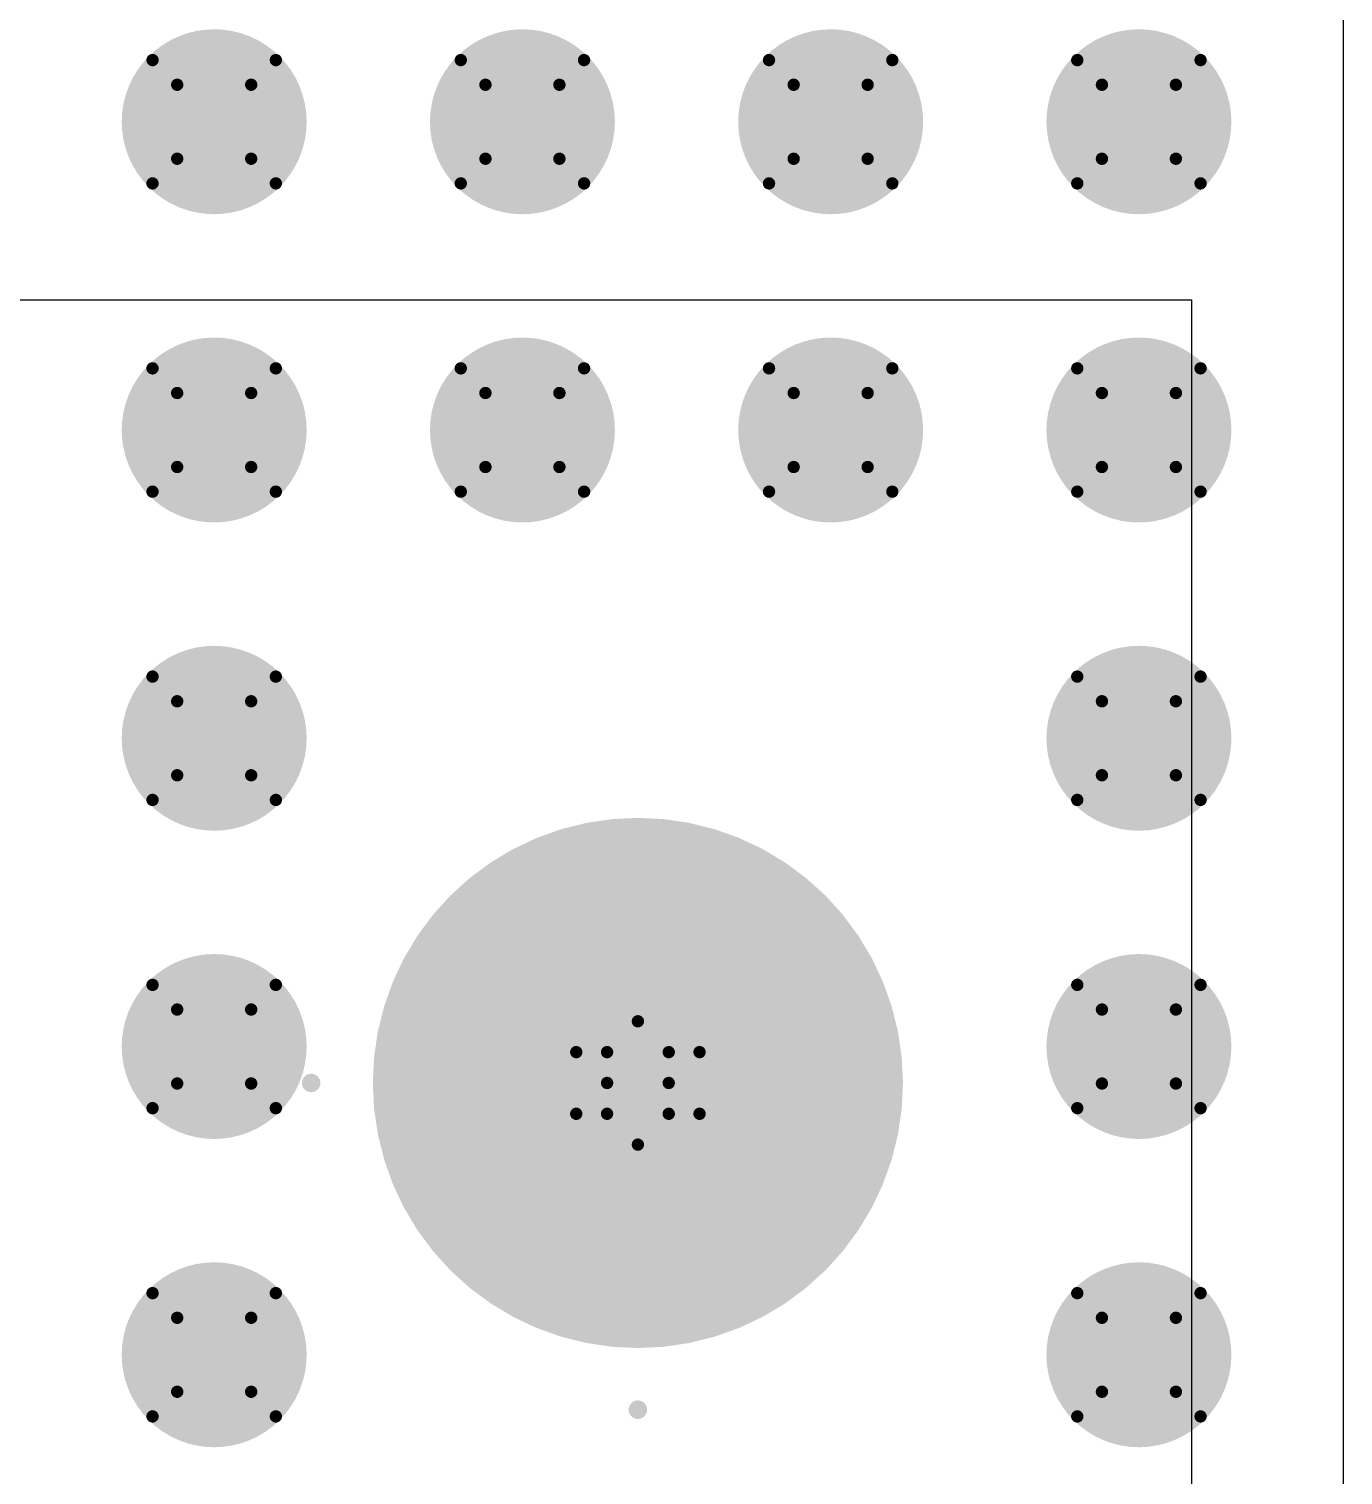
# Model space of a CAD drawing. Header units: millimetres. Extents: x -0.89 to 0.88, y -1.01 to 1.57.
# Drawn here: x -0.6238 to -0.4106, y -0.7886 to -0.554 of the extents above; entities that cross this region are included whole.
import ezdxf

# ---------------------------------------------------------------- set-up
doc = ezdxf.new("R2010")
doc.units = ezdxf.units.MM
doc.header["$MEASUREMENT"] = 0
for name, color, linetype in [('BottomLayer', 5, 'Continuous'), ('DrillDrawing', 1, 'Continuous'), ('Mechanical9', 56, 'Continuous'), ('MultiLayer', 9, 'Continuous'), ('PadHoleLayer', 156, 'Continuous'), ('TopLayer', 1, 'Continuous'), ('TopSolder', 216, 'Continuous'), ('ViaHoleLayer', 16, 'Continuous')]:
    doc.layers.add(name, color=color, linetype=linetype)

msp = doc.modelspace()

# ---------------------------------------------------------------- linework, layer by layer
at = {"layer": 'BottomLayer'}
for points, const_width in [([(-0.60123, -0.56909, 1), (-0.58623, -0.56909, 1)], 0.015), ([(-0.55123, -0.56909, 1), (-0.53623, -0.56909, 1)], 0.015), ([(-0.50123, -0.56909, 1), (-0.48623, -0.56909, 1)], 0.015), ([(-0.45123, -0.56909, 1), (-0.43623, -0.56909, 1)], 0.015), ([(-0.60123, -0.61909, 1), (-0.58623, -0.61909, 1)], 0.015), ([(-0.55123, -0.61909, 1), (-0.53623, -0.61909, 1)], 0.015), ([(-0.50123, -0.61909, 1), (-0.48623, -0.61909, 1)], 0.015), ([(-0.45123, -0.61909, 1), (-0.43623, -0.61909, 1)], 0.015), ([(-0.60123, -0.66909, 1), (-0.58623, -0.66909, 1)], 0.015), ([(-0.45123, -0.66909, 1), (-0.43623, -0.66909, 1)], 0.015), ([(-0.5465, -0.725, 1), (-0.5035, -0.725, 1)], 0.043), ([(-0.60123, -0.71909, 1), (-0.58623, -0.71909, 1)], 0.015), ([(-0.45123, -0.71909, 1), (-0.43623, -0.71909, 1)], 0.015), ([(-0.60123, -0.76909, 1), (-0.58623, -0.76909, 1)], 0.015), ([(-0.45123, -0.76909, 1), (-0.43623, -0.76909, 1)], 0.015)]:
    msp.add_lwpolyline(points, format="xyb", close=True, dxfattribs=dict(at, const_width=const_width))
at = {"layer": 'DrillDrawing', "const_width": 0.002}
for points in [[(-0.60373, -0.55909), (-0.58373, -0.55909)], [(-0.60373, -0.57909), (-0.60373, -0.55909)], [(-0.58373, -0.57909), (-0.58373, -0.55909)], [(-0.55373, -0.55909), (-0.53373, -0.55909)], [(-0.55373, -0.57909), (-0.55373, -0.55909)], [(-0.53373, -0.57909), (-0.53373, -0.55909)], [(-0.50373, -0.55909), (-0.48373, -0.55909)], [(-0.50373, -0.57909), (-0.50373, -0.55909)], [(-0.48373, -0.57909), (-0.48373, -0.55909)], [(-0.45373, -0.55909), (-0.43373, -0.55909)], [(-0.45373, -0.57909), (-0.45373, -0.55909)], [(-0.43373, -0.57909), (-0.43373, -0.55909)], [(-0.59973, -0.56309), (-0.58773, -0.56309)], [(-0.59973, -0.57509), (-0.59973, -0.56309)], [(-0.58773, -0.57509), (-0.58773, -0.56309)], [(-0.54973, -0.56309), (-0.53773, -0.56309)], [(-0.54973, -0.57509), (-0.54973, -0.56309)], [(-0.53773, -0.57509), (-0.53773, -0.56309)], [(-0.49973, -0.56309), (-0.48773, -0.56309)], [(-0.49973, -0.57509), (-0.49973, -0.56309)], [(-0.48773, -0.57509), (-0.48773, -0.56309)], [(-0.44973, -0.56309), (-0.43773, -0.56309)], [(-0.44973, -0.57509), (-0.44973, -0.56309)], [(-0.43773, -0.57509), (-0.43773, -0.56309)], [(-0.59973, -0.57509), (-0.58773, -0.57509)], [(-0.54973, -0.57509), (-0.53773, -0.57509)], [(-0.49973, -0.57509), (-0.48773, -0.57509)], [(-0.44973, -0.57509), (-0.43773, -0.57509)], [(-0.60373, -0.57909), (-0.58373, -0.57909)], [(-0.55373, -0.57909), (-0.53373, -0.57909)], [(-0.50373, -0.57909), (-0.48373, -0.57909)], [(-0.45373, -0.57909), (-0.43373, -0.57909)], [(-0.60373, -0.60909), (-0.58373, -0.60909)], [(-0.60373, -0.62909), (-0.60373, -0.60909)], [(-0.58373, -0.62909), (-0.58373, -0.60909)], [(-0.55373, -0.60909), (-0.53373, -0.60909)], [(-0.55373, -0.62909), (-0.55373, -0.60909)], [(-0.53373, -0.62909), (-0.53373, -0.60909)], [(-0.50373, -0.60909), (-0.48373, -0.60909)], [(-0.50373, -0.62909), (-0.50373, -0.60909)], [(-0.48373, -0.62909), (-0.48373, -0.60909)], [(-0.45373, -0.60909), (-0.43373, -0.60909)], [(-0.45373, -0.62909), (-0.45373, -0.60909)], [(-0.43373, -0.62909), (-0.43373, -0.60909)], [(-0.59973, -0.61309), (-0.58773, -0.61309)], [(-0.59973, -0.62509), (-0.59973, -0.61309)], [(-0.58773, -0.62509), (-0.58773, -0.61309)], [(-0.54973, -0.61309), (-0.53773, -0.61309)], [(-0.54973, -0.62509), (-0.54973, -0.61309)], [(-0.53773, -0.62509), (-0.53773, -0.61309)], [(-0.49973, -0.61309), (-0.48773, -0.61309)], [(-0.49973, -0.62509), (-0.49973, -0.61309)], [(-0.48773, -0.62509), (-0.48773, -0.61309)], [(-0.44973, -0.61309), (-0.43773, -0.61309)], [(-0.44973, -0.62509), (-0.44973, -0.61309)], [(-0.43773, -0.62509), (-0.43773, -0.61309)], [(-0.59973, -0.62509), (-0.58773, -0.62509)], [(-0.54973, -0.62509), (-0.53773, -0.62509)], [(-0.49973, -0.62509), (-0.48773, -0.62509)], [(-0.44973, -0.62509), (-0.43773, -0.62509)], [(-0.60373, -0.62909), (-0.58373, -0.62909)], [(-0.55373, -0.62909), (-0.53373, -0.62909)], [(-0.50373, -0.62909), (-0.48373, -0.62909)], [(-0.45373, -0.62909), (-0.43373, -0.62909)], [(-0.60373, -0.65909), (-0.58373, -0.65909)], [(-0.60373, -0.67909), (-0.60373, -0.65909)], [(-0.58373, -0.67909), (-0.58373, -0.65909)], [(-0.45373, -0.65909), (-0.43373, -0.65909)], [(-0.45373, -0.67909), (-0.45373, -0.65909)], [(-0.43373, -0.67909), (-0.43373, -0.65909)], [(-0.59973, -0.66309), (-0.58773, -0.66309)], [(-0.59973, -0.67509), (-0.59973, -0.66309)], [(-0.58773, -0.67509), (-0.58773, -0.66309)], [(-0.44973, -0.66309), (-0.43773, -0.66309)], [(-0.44973, -0.67509), (-0.44973, -0.66309)], [(-0.43773, -0.67509), (-0.43773, -0.66309)], [(-0.59973, -0.67509), (-0.58773, -0.67509)], [(-0.44973, -0.67509), (-0.43773, -0.67509)], [(-0.60373, -0.67909), (-0.58373, -0.67909)], [(-0.45373, -0.67909), (-0.43373, -0.67909)], [(-0.60373, -0.70909), (-0.58373, -0.70909)], [(-0.60373, -0.72909), (-0.60373, -0.70909)], [(-0.58373, -0.72909), (-0.58373, -0.70909)], [(-0.45373, -0.70909), (-0.43373, -0.70909)], [(-0.45373, -0.72909), (-0.45373, -0.70909)], [(-0.43373, -0.72909), (-0.43373, -0.70909)], [(-0.59973, -0.71309), (-0.58773, -0.71309)], [(-0.59973, -0.72509), (-0.59973, -0.71309)], [(-0.58773, -0.72509), (-0.58773, -0.71309)], [(-0.44973, -0.71309), (-0.43773, -0.71309)], [(-0.44973, -0.72509), (-0.44973, -0.71309)], [(-0.43773, -0.72509), (-0.43773, -0.71309)], [(-0.53, -0.72), (-0.525, -0.715)], [(-0.525, -0.715), (-0.52, -0.72)], [(-0.535, -0.72), (-0.53, -0.725)], [(-0.535, -0.72), (-0.53, -0.72)], [(-0.52, -0.72), (-0.515, -0.72)], [(-0.52, -0.725), (-0.515, -0.72)], [(-0.59973, -0.72509), (-0.58773, -0.72509)], [(-0.535, -0.73), (-0.53, -0.725)], [(-0.52, -0.725), (-0.515, -0.73)], [(-0.44973, -0.72509), (-0.43773, -0.72509)], [(-0.60373, -0.72909), (-0.58373, -0.72909)], [(-0.535, -0.73), (-0.53, -0.73)], [(-0.53, -0.73), (-0.525, -0.735)], [(-0.525, -0.735), (-0.52, -0.73)], [(-0.52, -0.73), (-0.515, -0.73)], [(-0.45373, -0.72909), (-0.43373, -0.72909)], [(-0.60373, -0.75909), (-0.58373, -0.75909)], [(-0.60373, -0.77909), (-0.60373, -0.75909)], [(-0.58373, -0.77909), (-0.58373, -0.75909)], [(-0.45373, -0.75909), (-0.43373, -0.75909)], [(-0.45373, -0.77909), (-0.45373, -0.75909)], [(-0.43373, -0.77909), (-0.43373, -0.75909)], [(-0.59973, -0.76309), (-0.58773, -0.76309)], [(-0.59973, -0.77509), (-0.59973, -0.76309)], [(-0.58773, -0.77509), (-0.58773, -0.76309)], [(-0.44973, -0.76309), (-0.43773, -0.76309)], [(-0.44973, -0.77509), (-0.44973, -0.76309)], [(-0.43773, -0.77509), (-0.43773, -0.76309)], [(-0.59973, -0.77509), (-0.58773, -0.77509)], [(-0.44973, -0.77509), (-0.43773, -0.77509)], [(-0.60373, -0.77909), (-0.58373, -0.77909)], [(-0.45373, -0.77909), (-0.43373, -0.77909)]]:
    msp.add_lwpolyline(points, dxfattribs=at)
at = {"layer": 'DrillDrawing', "const_width": 0.001}
for points in [[(-0.60423, -0.55909, 1), (-0.60323, -0.55909, 1)], [(-0.60423, -0.55909, 1), (-0.60323, -0.55909, 1)], [(-0.58423, -0.55909, 1), (-0.58323, -0.55909, 1)], [(-0.58423, -0.55909, 1), (-0.58323, -0.55909, 1)], [(-0.55423, -0.55909, 1), (-0.55323, -0.55909, 1)], [(-0.55423, -0.55909, 1), (-0.55323, -0.55909, 1)], [(-0.53423, -0.55909, 1), (-0.53323, -0.55909, 1)], [(-0.53423, -0.55909, 1), (-0.53323, -0.55909, 1)], [(-0.50423, -0.55909, 1), (-0.50323, -0.55909, 1)], [(-0.50423, -0.55909, 1), (-0.50323, -0.55909, 1)], [(-0.48423, -0.55909, 1), (-0.48323, -0.55909, 1)], [(-0.48423, -0.55909, 1), (-0.48323, -0.55909, 1)], [(-0.45423, -0.55909, 1), (-0.45323, -0.55909, 1)], [(-0.45423, -0.55909, 1), (-0.45323, -0.55909, 1)], [(-0.43423, -0.55909, 1), (-0.43323, -0.55909, 1)], [(-0.43423, -0.55909, 1), (-0.43323, -0.55909, 1)], [(-0.60023, -0.56309, 1), (-0.59923, -0.56309, 1)], [(-0.60023, -0.56309, 1), (-0.59923, -0.56309, 1)], [(-0.58823, -0.56309, 1), (-0.58723, -0.56309, 1)], [(-0.58823, -0.56309, 1), (-0.58723, -0.56309, 1)], [(-0.55023, -0.56309, 1), (-0.54923, -0.56309, 1)], [(-0.55023, -0.56309, 1), (-0.54923, -0.56309, 1)], [(-0.53823, -0.56309, 1), (-0.53723, -0.56309, 1)], [(-0.53823, -0.56309, 1), (-0.53723, -0.56309, 1)], [(-0.50023, -0.56309, 1), (-0.49923, -0.56309, 1)], [(-0.50023, -0.56309, 1), (-0.49923, -0.56309, 1)], [(-0.48823, -0.56309, 1), (-0.48723, -0.56309, 1)], [(-0.48823, -0.56309, 1), (-0.48723, -0.56309, 1)], [(-0.45023, -0.56309, 1), (-0.44923, -0.56309, 1)], [(-0.45023, -0.56309, 1), (-0.44923, -0.56309, 1)], [(-0.43823, -0.56309, 1), (-0.43723, -0.56309, 1)], [(-0.43823, -0.56309, 1), (-0.43723, -0.56309, 1)], [(-0.60023, -0.57509, 1), (-0.59923, -0.57509, 1)], [(-0.60023, -0.57509, 1), (-0.59923, -0.57509, 1)], [(-0.58823, -0.57509, 1), (-0.58723, -0.57509, 1)], [(-0.58823, -0.57509, 1), (-0.58723, -0.57509, 1)], [(-0.55023, -0.57509, 1), (-0.54923, -0.57509, 1)], [(-0.55023, -0.57509, 1), (-0.54923, -0.57509, 1)], [(-0.53823, -0.57509, 1), (-0.53723, -0.57509, 1)], [(-0.53823, -0.57509, 1), (-0.53723, -0.57509, 1)], [(-0.50023, -0.57509, 1), (-0.49923, -0.57509, 1)], [(-0.50023, -0.57509, 1), (-0.49923, -0.57509, 1)], [(-0.48823, -0.57509, 1), (-0.48723, -0.57509, 1)], [(-0.48823, -0.57509, 1), (-0.48723, -0.57509, 1)], [(-0.45023, -0.57509, 1), (-0.44923, -0.57509, 1)], [(-0.45023, -0.57509, 1), (-0.44923, -0.57509, 1)], [(-0.43823, -0.57509, 1), (-0.43723, -0.57509, 1)], [(-0.43823, -0.57509, 1), (-0.43723, -0.57509, 1)], [(-0.60423, -0.57909, 1), (-0.60323, -0.57909, 1)], [(-0.60423, -0.57909, 1), (-0.60323, -0.57909, 1)], [(-0.58423, -0.57909, 1), (-0.58323, -0.57909, 1)], [(-0.58423, -0.57909, 1), (-0.58323, -0.57909, 1)], [(-0.55423, -0.57909, 1), (-0.55323, -0.57909, 1)], [(-0.55423, -0.57909, 1), (-0.55323, -0.57909, 1)], [(-0.53423, -0.57909, 1), (-0.53323, -0.57909, 1)], [(-0.53423, -0.57909, 1), (-0.53323, -0.57909, 1)], [(-0.50423, -0.57909, 1), (-0.50323, -0.57909, 1)], [(-0.50423, -0.57909, 1), (-0.50323, -0.57909, 1)], [(-0.48423, -0.57909, 1), (-0.48323, -0.57909, 1)], [(-0.48423, -0.57909, 1), (-0.48323, -0.57909, 1)], [(-0.45423, -0.57909, 1), (-0.45323, -0.57909, 1)], [(-0.45423, -0.57909, 1), (-0.45323, -0.57909, 1)], [(-0.43423, -0.57909, 1), (-0.43323, -0.57909, 1)], [(-0.43423, -0.57909, 1), (-0.43323, -0.57909, 1)], [(-0.60423, -0.60909, 1), (-0.60323, -0.60909, 1)], [(-0.60423, -0.60909, 1), (-0.60323, -0.60909, 1)], [(-0.58423, -0.60909, 1), (-0.58323, -0.60909, 1)], [(-0.58423, -0.60909, 1), (-0.58323, -0.60909, 1)], [(-0.55423, -0.60909, 1), (-0.55323, -0.60909, 1)], [(-0.55423, -0.60909, 1), (-0.55323, -0.60909, 1)], [(-0.53423, -0.60909, 1), (-0.53323, -0.60909, 1)], [(-0.53423, -0.60909, 1), (-0.53323, -0.60909, 1)], [(-0.50423, -0.60909, 1), (-0.50323, -0.60909, 1)], [(-0.50423, -0.60909, 1), (-0.50323, -0.60909, 1)], [(-0.48423, -0.60909, 1), (-0.48323, -0.60909, 1)], [(-0.48423, -0.60909, 1), (-0.48323, -0.60909, 1)], [(-0.45423, -0.60909, 1), (-0.45323, -0.60909, 1)], [(-0.45423, -0.60909, 1), (-0.45323, -0.60909, 1)], [(-0.43423, -0.60909, 1), (-0.43323, -0.60909, 1)], [(-0.43423, -0.60909, 1), (-0.43323, -0.60909, 1)], [(-0.60023, -0.61309, 1), (-0.59923, -0.61309, 1)], [(-0.60023, -0.61309, 1), (-0.59923, -0.61309, 1)], [(-0.58823, -0.61309, 1), (-0.58723, -0.61309, 1)], [(-0.58823, -0.61309, 1), (-0.58723, -0.61309, 1)], [(-0.55023, -0.61309, 1), (-0.54923, -0.61309, 1)], [(-0.55023, -0.61309, 1), (-0.54923, -0.61309, 1)], [(-0.53823, -0.61309, 1), (-0.53723, -0.61309, 1)], [(-0.53823, -0.61309, 1), (-0.53723, -0.61309, 1)], [(-0.50023, -0.61309, 1), (-0.49923, -0.61309, 1)], [(-0.50023, -0.61309, 1), (-0.49923, -0.61309, 1)], [(-0.48823, -0.61309, 1), (-0.48723, -0.61309, 1)], [(-0.48823, -0.61309, 1), (-0.48723, -0.61309, 1)], [(-0.45023, -0.61309, 1), (-0.44923, -0.61309, 1)], [(-0.45023, -0.61309, 1), (-0.44923, -0.61309, 1)], [(-0.43823, -0.61309, 1), (-0.43723, -0.61309, 1)], [(-0.43823, -0.61309, 1), (-0.43723, -0.61309, 1)], [(-0.60023, -0.62509, 1), (-0.59923, -0.62509, 1)], [(-0.60023, -0.62509, 1), (-0.59923, -0.62509, 1)], [(-0.58823, -0.62509, 1), (-0.58723, -0.62509, 1)], [(-0.58823, -0.62509, 1), (-0.58723, -0.62509, 1)], [(-0.55023, -0.62509, 1), (-0.54923, -0.62509, 1)], [(-0.55023, -0.62509, 1), (-0.54923, -0.62509, 1)], [(-0.53823, -0.62509, 1), (-0.53723, -0.62509, 1)], [(-0.53823, -0.62509, 1), (-0.53723, -0.62509, 1)], [(-0.50023, -0.62509, 1), (-0.49923, -0.62509, 1)], [(-0.50023, -0.62509, 1), (-0.49923, -0.62509, 1)], [(-0.48823, -0.62509, 1), (-0.48723, -0.62509, 1)], [(-0.48823, -0.62509, 1), (-0.48723, -0.62509, 1)], [(-0.45023, -0.62509, 1), (-0.44923, -0.62509, 1)], [(-0.45023, -0.62509, 1), (-0.44923, -0.62509, 1)], [(-0.43823, -0.62509, 1), (-0.43723, -0.62509, 1)], [(-0.43823, -0.62509, 1), (-0.43723, -0.62509, 1)], [(-0.60423, -0.62909, 1), (-0.60323, -0.62909, 1)], [(-0.60423, -0.62909, 1), (-0.60323, -0.62909, 1)], [(-0.58423, -0.62909, 1), (-0.58323, -0.62909, 1)], [(-0.58423, -0.62909, 1), (-0.58323, -0.62909, 1)], [(-0.55423, -0.62909, 1), (-0.55323, -0.62909, 1)], [(-0.55423, -0.62909, 1), (-0.55323, -0.62909, 1)], [(-0.53423, -0.62909, 1), (-0.53323, -0.62909, 1)], [(-0.53423, -0.62909, 1), (-0.53323, -0.62909, 1)], [(-0.50423, -0.62909, 1), (-0.50323, -0.62909, 1)], [(-0.50423, -0.62909, 1), (-0.50323, -0.62909, 1)], [(-0.48423, -0.62909, 1), (-0.48323, -0.62909, 1)], [(-0.48423, -0.62909, 1), (-0.48323, -0.62909, 1)], [(-0.45423, -0.62909, 1), (-0.45323, -0.62909, 1)], [(-0.45423, -0.62909, 1), (-0.45323, -0.62909, 1)], [(-0.43423, -0.62909, 1), (-0.43323, -0.62909, 1)], [(-0.43423, -0.62909, 1), (-0.43323, -0.62909, 1)], [(-0.60423, -0.65909, 1), (-0.60323, -0.65909, 1)], [(-0.60423, -0.65909, 1), (-0.60323, -0.65909, 1)], [(-0.58423, -0.65909, 1), (-0.58323, -0.65909, 1)], [(-0.58423, -0.65909, 1), (-0.58323, -0.65909, 1)], [(-0.45423, -0.65909, 1), (-0.45323, -0.65909, 1)], [(-0.45423, -0.65909, 1), (-0.45323, -0.65909, 1)], [(-0.43423, -0.65909, 1), (-0.43323, -0.65909, 1)], [(-0.43423, -0.65909, 1), (-0.43323, -0.65909, 1)], [(-0.60023, -0.66309, 1), (-0.59923, -0.66309, 1)], [(-0.60023, -0.66309, 1), (-0.59923, -0.66309, 1)], [(-0.58823, -0.66309, 1), (-0.58723, -0.66309, 1)], [(-0.58823, -0.66309, 1), (-0.58723, -0.66309, 1)], [(-0.45023, -0.66309, 1), (-0.44923, -0.66309, 1)], [(-0.45023, -0.66309, 1), (-0.44923, -0.66309, 1)], [(-0.43823, -0.66309, 1), (-0.43723, -0.66309, 1)], [(-0.43823, -0.66309, 1), (-0.43723, -0.66309, 1)], [(-0.60023, -0.67509, 1), (-0.59923, -0.67509, 1)], [(-0.60023, -0.67509, 1), (-0.59923, -0.67509, 1)], [(-0.58823, -0.67509, 1), (-0.58723, -0.67509, 1)], [(-0.58823, -0.67509, 1), (-0.58723, -0.67509, 1)], [(-0.45023, -0.67509, 1), (-0.44923, -0.67509, 1)], [(-0.45023, -0.67509, 1), (-0.44923, -0.67509, 1)], [(-0.43823, -0.67509, 1), (-0.43723, -0.67509, 1)], [(-0.43823, -0.67509, 1), (-0.43723, -0.67509, 1)], [(-0.60423, -0.67909, 1), (-0.60323, -0.67909, 1)], [(-0.60423, -0.67909, 1), (-0.60323, -0.67909, 1)], [(-0.58423, -0.67909, 1), (-0.58323, -0.67909, 1)], [(-0.58423, -0.67909, 1), (-0.58323, -0.67909, 1)], [(-0.45423, -0.67909, 1), (-0.45323, -0.67909, 1)], [(-0.45423, -0.67909, 1), (-0.45323, -0.67909, 1)], [(-0.43423, -0.67909, 1), (-0.43323, -0.67909, 1)], [(-0.43423, -0.67909, 1), (-0.43323, -0.67909, 1)], [(-0.60423, -0.70909, 1), (-0.60323, -0.70909, 1)], [(-0.60423, -0.70909, 1), (-0.60323, -0.70909, 1)], [(-0.58423, -0.70909, 1), (-0.58323, -0.70909, 1)], [(-0.58423, -0.70909, 1), (-0.58323, -0.70909, 1)], [(-0.45423, -0.70909, 1), (-0.45323, -0.70909, 1)], [(-0.45423, -0.70909, 1), (-0.45323, -0.70909, 1)], [(-0.43423, -0.70909, 1), (-0.43323, -0.70909, 1)], [(-0.43423, -0.70909, 1), (-0.43323, -0.70909, 1)], [(-0.60023, -0.71309, 1), (-0.59923, -0.71309, 1)], [(-0.60023, -0.71309, 1), (-0.59923, -0.71309, 1)], [(-0.58823, -0.71309, 1), (-0.58723, -0.71309, 1)], [(-0.58823, -0.71309, 1), (-0.58723, -0.71309, 1)], [(-0.45023, -0.71309, 1), (-0.44923, -0.71309, 1)], [(-0.45023, -0.71309, 1), (-0.44923, -0.71309, 1)], [(-0.43823, -0.71309, 1), (-0.43723, -0.71309, 1)], [(-0.43823, -0.71309, 1), (-0.43723, -0.71309, 1)], [(-0.5255, -0.715, 1), (-0.5245, -0.715, 1)], [(-0.5255, -0.715, 1), (-0.5245, -0.715, 1)], [(-0.5355, -0.72, 1), (-0.5345, -0.72, 1)], [(-0.5355, -0.72, 1), (-0.5345, -0.72, 1)], [(-0.5305, -0.72, 1), (-0.5295, -0.72, 1)], [(-0.5305, -0.72, 1), (-0.5295, -0.72, 1)], [(-0.5205, -0.72, 1), (-0.5195, -0.72, 1)], [(-0.5205, -0.72, 1), (-0.5195, -0.72, 1)], [(-0.5155, -0.72, 1), (-0.5145, -0.72, 1)], [(-0.5155, -0.72, 1), (-0.5145, -0.72, 1)], [(-0.60023, -0.72509, 1), (-0.59923, -0.72509, 1)], [(-0.60023, -0.72509, 1), (-0.59923, -0.72509, 1)], [(-0.58823, -0.72509, 1), (-0.58723, -0.72509, 1)], [(-0.58823, -0.72509, 1), (-0.58723, -0.72509, 1)], [(-0.5305, -0.725, 1), (-0.5295, -0.725, 1)], [(-0.5305, -0.725, 1), (-0.5295, -0.725, 1)], [(-0.5205, -0.725, 1), (-0.5195, -0.725, 1)], [(-0.5205, -0.725, 1), (-0.5195, -0.725, 1)], [(-0.45023, -0.72509, 1), (-0.44923, -0.72509, 1)], [(-0.45023, -0.72509, 1), (-0.44923, -0.72509, 1)], [(-0.43823, -0.72509, 1), (-0.43723, -0.72509, 1)], [(-0.43823, -0.72509, 1), (-0.43723, -0.72509, 1)], [(-0.60423, -0.72909, 1), (-0.60323, -0.72909, 1)], [(-0.60423, -0.72909, 1), (-0.60323, -0.72909, 1)], [(-0.58423, -0.72909, 1), (-0.58323, -0.72909, 1)], [(-0.58423, -0.72909, 1), (-0.58323, -0.72909, 1)], [(-0.5355, -0.73, 1), (-0.5345, -0.73, 1)], [(-0.5355, -0.73, 1), (-0.5345, -0.73, 1)], [(-0.5305, -0.73, 1), (-0.5295, -0.73, 1)], [(-0.5305, -0.73, 1), (-0.5295, -0.73, 1)], [(-0.5205, -0.73, 1), (-0.5195, -0.73, 1)], [(-0.5205, -0.73, 1), (-0.5195, -0.73, 1)], [(-0.5155, -0.73, 1), (-0.5145, -0.73, 1)], [(-0.5155, -0.73, 1), (-0.5145, -0.73, 1)], [(-0.45423, -0.72909, 1), (-0.45323, -0.72909, 1)], [(-0.45423, -0.72909, 1), (-0.45323, -0.72909, 1)], [(-0.43423, -0.72909, 1), (-0.43323, -0.72909, 1)], [(-0.43423, -0.72909, 1), (-0.43323, -0.72909, 1)], [(-0.5255, -0.735, 1), (-0.5245, -0.735, 1)], [(-0.5255, -0.735, 1), (-0.5245, -0.735, 1)], [(-0.60423, -0.75909, 1), (-0.60323, -0.75909, 1)], [(-0.60423, -0.75909, 1), (-0.60323, -0.75909, 1)], [(-0.58423, -0.75909, 1), (-0.58323, -0.75909, 1)], [(-0.58423, -0.75909, 1), (-0.58323, -0.75909, 1)], [(-0.45423, -0.75909, 1), (-0.45323, -0.75909, 1)], [(-0.45423, -0.75909, 1), (-0.45323, -0.75909, 1)], [(-0.43423, -0.75909, 1), (-0.43323, -0.75909, 1)], [(-0.43423, -0.75909, 1), (-0.43323, -0.75909, 1)], [(-0.60023, -0.76309, 1), (-0.59923, -0.76309, 1)], [(-0.60023, -0.76309, 1), (-0.59923, -0.76309, 1)], [(-0.58823, -0.76309, 1), (-0.58723, -0.76309, 1)], [(-0.58823, -0.76309, 1), (-0.58723, -0.76309, 1)], [(-0.45023, -0.76309, 1), (-0.44923, -0.76309, 1)], [(-0.45023, -0.76309, 1), (-0.44923, -0.76309, 1)], [(-0.43823, -0.76309, 1), (-0.43723, -0.76309, 1)], [(-0.43823, -0.76309, 1), (-0.43723, -0.76309, 1)], [(-0.60023, -0.77509, 1), (-0.59923, -0.77509, 1)], [(-0.60023, -0.77509, 1), (-0.59923, -0.77509, 1)], [(-0.58823, -0.77509, 1), (-0.58723, -0.77509, 1)], [(-0.58823, -0.77509, 1), (-0.58723, -0.77509, 1)], [(-0.45023, -0.77509, 1), (-0.44923, -0.77509, 1)], [(-0.45023, -0.77509, 1), (-0.44923, -0.77509, 1)], [(-0.43823, -0.77509, 1), (-0.43723, -0.77509, 1)], [(-0.43823, -0.77509, 1), (-0.43723, -0.77509, 1)], [(-0.60423, -0.77909, 1), (-0.60323, -0.77909, 1)], [(-0.60423, -0.77909, 1), (-0.60323, -0.77909, 1)], [(-0.58423, -0.77909, 1), (-0.58323, -0.77909, 1)], [(-0.58423, -0.77909, 1), (-0.58323, -0.77909, 1)], [(-0.45423, -0.77909, 1), (-0.45323, -0.77909, 1)], [(-0.45423, -0.77909, 1), (-0.45323, -0.77909, 1)], [(-0.43423, -0.77909, 1), (-0.43323, -0.77909, 1)], [(-0.43423, -0.77909, 1), (-0.43323, -0.77909, 1)]]:
    msp.add_lwpolyline(points, format="xyb", close=True, dxfattribs=at)
at = {"layer": 'Mechanical9', "const_width": 0.0015}
for points in [[(-0.57875, -0.725, 1), (-0.57725, -0.725, 1)], [(-0.52575, -0.778, 1), (-0.52425, -0.778, 1)]]:
    msp.add_lwpolyline(points, format="xyb", close=True, dxfattribs=at)
at = {"layer": 'MultiLayer'}
for points, const_width in [([(-0.60123, -0.56909, 1), (-0.58623, -0.56909, 1)], 0.015), ([(-0.55123, -0.56909, 1), (-0.53623, -0.56909, 1)], 0.015), ([(-0.50123, -0.56909, 1), (-0.48623, -0.56909, 1)], 0.015), ([(-0.45123, -0.56909, 1), (-0.43623, -0.56909, 1)], 0.015), ([(-0.60123, -0.61909, 1), (-0.58623, -0.61909, 1)], 0.015), ([(-0.55123, -0.61909, 1), (-0.53623, -0.61909, 1)], 0.015), ([(-0.50123, -0.61909, 1), (-0.48623, -0.61909, 1)], 0.015), ([(-0.45123, -0.61909, 1), (-0.43623, -0.61909, 1)], 0.015), ([(-0.60123, -0.66909, 1), (-0.58623, -0.66909, 1)], 0.015), ([(-0.45123, -0.66909, 1), (-0.43623, -0.66909, 1)], 0.015), ([(-0.5465, -0.725, 1), (-0.5035, -0.725, 1)], 0.043), ([(-0.60123, -0.71909, 1), (-0.58623, -0.71909, 1)], 0.015), ([(-0.45123, -0.71909, 1), (-0.43623, -0.71909, 1)], 0.015), ([(-0.60123, -0.76909, 1), (-0.58623, -0.76909, 1)], 0.015), ([(-0.45123, -0.76909, 1), (-0.43623, -0.76909, 1)], 0.015)]:
    msp.add_lwpolyline(points, format="xyb", close=True, dxfattribs=dict(at, const_width=const_width))
at = {"layer": 'PadHoleLayer', "const_width": 0.043}
msp.add_lwpolyline([(-0.5465, -0.725, 1), (-0.5035, -0.725, 1)], format="xyb", close=True, dxfattribs=at)
at = {"layer": 'TopLayer'}
msp.add_line((-0.41061, -0.34772), (-0.41061, -0.997), dxfattribs=at)
for points, const_width in [([(-0.60123, -0.56909, 1), (-0.58623, -0.56909, 1)], 0.015), ([(-0.55123, -0.56909, 1), (-0.53623, -0.56909, 1)], 0.015), ([(-0.50123, -0.56909, 1), (-0.48623, -0.56909, 1)], 0.015), ([(-0.45123, -0.56909, 1), (-0.43623, -0.56909, 1)], 0.015), ([(-0.60123, -0.61909, 1), (-0.58623, -0.61909, 1)], 0.015), ([(-0.55123, -0.61909, 1), (-0.53623, -0.61909, 1)], 0.015), ([(-0.50123, -0.61909, 1), (-0.48623, -0.61909, 1)], 0.015), ([(-0.45123, -0.61909, 1), (-0.43623, -0.61909, 1)], 0.015), ([(-0.60123, -0.66909, 1), (-0.58623, -0.66909, 1)], 0.015), ([(-0.45123, -0.66909, 1), (-0.43623, -0.66909, 1)], 0.015), ([(-0.5465, -0.725, 1), (-0.5035, -0.725, 1)], 0.043), ([(-0.60123, -0.71909, 1), (-0.58623, -0.71909, 1)], 0.015), ([(-0.45123, -0.71909, 1), (-0.43623, -0.71909, 1)], 0.015), ([(-0.60123, -0.76909, 1), (-0.58623, -0.76909, 1)], 0.015), ([(-0.45123, -0.76909, 1), (-0.43623, -0.76909, 1)], 0.015)]:
    msp.add_lwpolyline(points, format="xyb", close=True, dxfattribs=dict(at, const_width=const_width))
at = {"layer": 'TopSolder'}
for p, q in [((-0.85194, -0.59797), (-0.4352, -0.59797)), ((-0.4352, -0.59797), (-0.4352, -0.997))]:
    msp.add_line(p, q, dxfattribs=at)
at = {"layer": 'TopSolder', "const_width": 0.043}
msp.add_lwpolyline([(-0.5465, -0.725, 1), (-0.5035, -0.725, 1)], format="xyb", close=True, dxfattribs=at)
at = {"layer": 'ViaHoleLayer', "const_width": 0.01}
for points in [[(-0.59873, -0.56909, 1), (-0.58873, -0.56909, 1)], [(-0.54873, -0.56909, 1), (-0.53873, -0.56909, 1)], [(-0.49873, -0.56909, 1), (-0.48873, -0.56909, 1)], [(-0.44873, -0.56909, 1), (-0.43873, -0.56909, 1)], [(-0.59873, -0.61909, 1), (-0.58873, -0.61909, 1)], [(-0.54873, -0.61909, 1), (-0.53873, -0.61909, 1)], [(-0.49873, -0.61909, 1), (-0.48873, -0.61909, 1)], [(-0.44873, -0.61909, 1), (-0.43873, -0.61909, 1)], [(-0.59873, -0.66909, 1), (-0.58873, -0.66909, 1)], [(-0.44873, -0.66909, 1), (-0.43873, -0.66909, 1)], [(-0.59873, -0.71909, 1), (-0.58873, -0.71909, 1)], [(-0.44873, -0.71909, 1), (-0.43873, -0.71909, 1)], [(-0.59873, -0.76909, 1), (-0.58873, -0.76909, 1)], [(-0.44873, -0.76909, 1), (-0.43873, -0.76909, 1)]]:
    msp.add_lwpolyline(points, format="xyb", close=True, dxfattribs=at)

doc.saveas('drawing.dxf')
